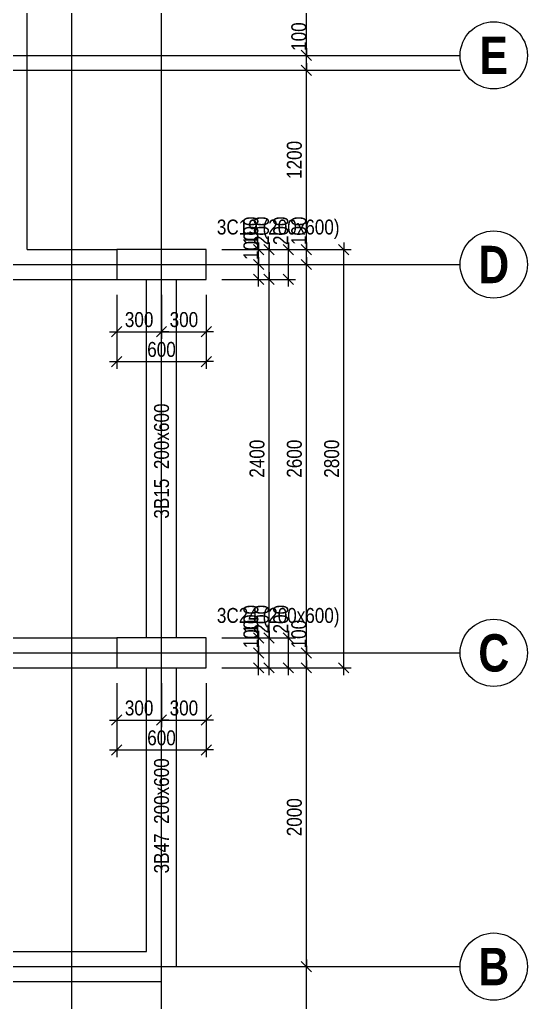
# Model space of a CAD drawing. Extents: x 0 to 206258, y -403073 to 0.
# Drawn here: x 110834 to 114234, y -35232 to -28653 of the extents above; entities that cross this region are included whole.
import ezdxf
from ezdxf.enums import TextEntityAlignment as Align
from ezdxf.lldxf.tags import DXFTag

# ---------------------------------------------------------------- set-up
doc = ezdxf.new("R2010")
doc.units = 0
doc.header["$LTSCALE"] = 1000
for name, color, linetype in [('Axis Circle(Dir 1)', 150, 'Continuous'), ('Axis Label(Dir 1)', 7, 'Continuous'), ('Axis Line(Dir 1)', 8, 'CENTER2'), ('Axis Line(Dir 2)', 150, 'CENTER2'), ('Column Line', 7, 'Continuous'), ('Dimension Line', 5, 'Continuous')]:
    doc.layers.add(name, color=color, linetype=linetype)
for name, color, linetype, true_color in [('Beam Label', 159, 'Continuous', 0x35424f), ('Beam Line', 159, 'HIDDEN2', 0x35424f), ('Column Label', 159, 'Continuous', 0x35424f), ('Ghost Axis Line', 254, 'Continuous', 0xbebebe)]:
    doc.layers.add(name, color=color, linetype=linetype, true_color=true_color)
doc.styles.add('Axis Label(Dir 1)', font='ARIALNB.TTF', dxfattribs={"height": 250})
doc.styles.add('Beam Label', font='ARIALN.TTF', dxfattribs={"height": 100})
doc.styles.add('Column Label', font='ARIALN.TTF', dxfattribs={"height": 100})
doc.styles.add('Dimension Text', font='ARIALN.TTF', dxfattribs={"height": 100})
tags = doc.linetypes.add('CENTER2', pattern=[1.125, 0.75, -0.125, 0.125, -0.125]).pattern_tags.tags
tags[10:11] = [DXFTag(74, 4), DXFTag(75, 0), DXFTag(340, '0'), DXFTag(46, 0.0), DXFTag(50, 0.0), DXFTag(44, 0.0), DXFTag(45, 0.0)]
tags[8:9] = [DXFTag(74, 4), DXFTag(75, 0), DXFTag(340, '0'), DXFTag(46, 0.0), DXFTag(50, 0.0), DXFTag(44, 0.0), DXFTag(45, 0.0)]
tags[6:7] = [DXFTag(74, 4), DXFTag(75, 0), DXFTag(340, '0'), DXFTag(46, 0.0), DXFTag(50, 0.0), DXFTag(44, 0.0), DXFTag(45, 0.0)]
tags[4:5] = [DXFTag(74, 4), DXFTag(75, 0), DXFTag(340, '0'), DXFTag(46, 0.0), DXFTag(50, 0.0), DXFTag(44, 0.0), DXFTag(45, 0.0)]
tags = doc.linetypes.add('HIDDEN2', pattern=[0.1875, 0.125, -0.0625]).pattern_tags.tags
tags[6:7] = [DXFTag(74, 4), DXFTag(75, 0), DXFTag(340, '0'), DXFTag(46, 0.0), DXFTag(50, 0.0), DXFTag(44, 0.0), DXFTag(45, 0.0)]
tags[4:5] = [DXFTag(74, 4), DXFTag(75, 0), DXFTag(340, '0'), DXFTag(46, 0.0), DXFTag(50, 0.0), DXFTag(44, 0.0), DXFTag(45, 0.0)]
doc.dimstyles.get("Standard").update_dxf_attribs({"dimtxt": 100, "dimasz": 30, "dimexe": 48.3, "dimexo": 103.5, "dimgap": 30, "dimtad": 1, "dimtoh": 1, "dimdec": 1, "dimdsep": 46, "dimtxsty": 'Dimension Text', "dimblk": 'PCDIM_TICK', "dimcen": 0.09, "dimclrd": 5, "dimclre": 5, "dimclrt": 5, "dimadec": 1, "dimazin": 0, "dimtp": 1, "dimtm": 1, "dimtfac": 1, "dimtdec": 4, "dimtofl": 0, "dimtmove": 0, "dimatfit": 3, "dimfxl": 1, "dimtolj": 1, "dimtzin": 0, "dimarcsym": 0})

# ---------------------------------------------------------------- blocks, each defined once
blk = doc.blocks.new('PCDIM_TICK')
at = {"layer": 'Dimension Line', "color": 0, "transparency": 33554687}
for p, q in [((1.15, 1.15), (-1.15, -1.15)), ((1.61, 0), (0, 0))]:
    blk.add_line(p, q, dxfattribs=at)
blk = doc.blocks.new('*U933')
at = {"layer": 'Dimension Line', "color": 5, "true_color": 0x0000ff, "transparency": 16777216}
for p, q in [((111484.3, -30495.7), (111484.3, -30790.5)), ((111784.3, -30495.7), (111784.3, -30790.5)), ((111484.3, -30742.2), (111784.3, -30742.2))]:
    blk.add_line(p, q, dxfattribs=at)
at = {"layer": 'Dimension Line', "color": 5, "true_color": 0x0000ff, "transparency": 16777216, "xscale": 30, "yscale": 30, "rotation": 180.0000000000004}
blk.add_blockref('PCDIM_TICK', (111484.3, -30742.2), dxfattribs=at)
at = {"layer": 'Dimension Line', "color": 5, "true_color": 0x0000ff, "transparency": 16777216, "xscale": 30, "yscale": 30}
blk.add_blockref('PCDIM_TICK', (111784.3, -30742.2), dxfattribs=at)
at = {"layer": 'Dimension Line', "color": 5, "true_color": 0x0000ff, "transparency": 16777216, "insert": (111634.3, -30712.2), "char_height": 100, "width": 181.501, "attachment_point": 8, "style": 'Dimension Text'}
blk.add_mtext('300', dxfattribs=at)
blk = doc.blocks.new('*U934')
at = {"layer": 'Dimension Line', "color": 5, "true_color": 0x0000ff, "transparency": 16777216}
for p, q in [((111784.3, -30495.7), (111784.3, -30790.5)), ((112084.3, -30495.7), (112084.3, -30790.5)), ((111784.3, -30742.2), (112084.3, -30742.2))]:
    blk.add_line(p, q, dxfattribs=at)
at = {"layer": 'Dimension Line', "color": 5, "true_color": 0x0000ff, "transparency": 16777216, "xscale": 30, "yscale": 30, "rotation": 180.0000000000004}
blk.add_blockref('PCDIM_TICK', (111784.3, -30742.2), dxfattribs=at)
at = {"layer": 'Dimension Line', "color": 5, "true_color": 0x0000ff, "transparency": 16777216, "xscale": 30, "yscale": 30}
blk.add_blockref('PCDIM_TICK', (112084.3, -30742.2), dxfattribs=at)
at = {"layer": 'Dimension Line', "color": 5, "true_color": 0x0000ff, "transparency": 16777216, "insert": (111934.3, -30712.2), "char_height": 100, "width": 181.501, "attachment_point": 8, "style": 'Dimension Text'}
blk.add_mtext('300', dxfattribs=at)
blk = doc.blocks.new('*U935')
at = {"layer": 'Dimension Line', "color": 5, "true_color": 0x0000ff, "transparency": 16777216}
for p, q in [((111484.3, -30495.7), (111484.3, -30990.5)), ((112084.3, -30495.7), (112084.3, -30990.5)), ((111484.3, -30942.2), (112084.3, -30942.2))]:
    blk.add_line(p, q, dxfattribs=at)
at = {"layer": 'Dimension Line', "color": 5, "true_color": 0x0000ff, "transparency": 16777216, "xscale": 30, "yscale": 30, "rotation": 180.0000000000004}
blk.add_blockref('PCDIM_TICK', (111484.3, -30942.2), dxfattribs=at)
at = {"layer": 'Dimension Line', "color": 5, "true_color": 0x0000ff, "transparency": 16777216, "xscale": 30, "yscale": 30}
blk.add_blockref('PCDIM_TICK', (112084.3, -30942.2), dxfattribs=at)
at = {"layer": 'Dimension Line', "color": 5, "true_color": 0x0000ff, "transparency": 16777216, "insert": (111784.3, -30912.2), "char_height": 100, "width": 181.97, "attachment_point": 8, "style": 'Dimension Text'}
blk.add_mtext('600', dxfattribs=at)
blk = doc.blocks.new('*U936')
at = {"layer": 'Dimension Line', "color": 5, "true_color": 0x0000ff, "transparency": 16777216}
for p, q in [((112187.8, -30292.2), (112482.6, -30292.2)), ((112434.3, -30292.2), (112434.3, -30262.2)), ((112434.3, -30392.2), (112434.3, -30292.2)), ((112187.8, -30392.2), (112482.6, -30392.2))]:
    blk.add_line(p, q, dxfattribs=at)
at = {"layer": 'Dimension Line', "color": 5, "true_color": 0x0000ff, "transparency": 16777216, "xscale": 30, "yscale": 30}
for p, rotation in [((112434.3, -30292.2), 89.99999999999447), ((112434.3, -30392.2), 269.9999999999834)]:
    blk.add_blockref('PCDIM_TICK', p, dxfattribs=dict(at, rotation=rotation))
at = {"layer": 'Dimension Line', "color": 5, "true_color": 0x0000ff, "transparency": 16777216, "insert": (112434.3, -30262.2), "char_height": 100, "width": 173.928, "attachment_point": 7, "rotation": 90, "style": 'Dimension Text'}
blk.add_mtext('100', dxfattribs=at)
blk = doc.blocks.new('*U937')
at = {"layer": 'Dimension Line', "color": 5, "true_color": 0x0000ff, "transparency": 16777216}
for p, q in [((112187.8, -30192.2), (112482.6, -30192.2)), ((112434.3, -30192.2), (112434.3, -30162.2)), ((112434.3, -30292.2), (112434.3, -30192.2)), ((112187.8, -30292.2), (112482.6, -30292.2))]:
    blk.add_line(p, q, dxfattribs=at)
at = {"layer": 'Dimension Line', "color": 5, "true_color": 0x0000ff, "transparency": 16777216, "xscale": 30, "yscale": 30}
for p, rotation in [((112434.3, -30192.2), 89.99999999999447), ((112434.3, -30292.2), 269.9999999999834)]:
    blk.add_blockref('PCDIM_TICK', p, dxfattribs=dict(at, rotation=rotation))
at = {"layer": 'Dimension Line', "color": 5, "true_color": 0x0000ff, "transparency": 16777216, "insert": (112434.3, -30162.2), "char_height": 100, "width": 173.928, "attachment_point": 7, "rotation": 90, "style": 'Dimension Text'}
blk.add_mtext('100', dxfattribs=at)
blk = doc.blocks.new('*U938')
at = {"layer": 'Dimension Line', "color": 5, "true_color": 0x0000ff, "transparency": 16777216}
for p, q in [((112187.8, -30192.2), (112682.6, -30192.2)), ((112634.3, -30192.2), (112634.3, -30162.2)), ((112634.3, -30392.2), (112634.3, -30192.2)), ((112187.8, -30392.2), (112682.6, -30392.2))]:
    blk.add_line(p, q, dxfattribs=at)
at = {"layer": 'Dimension Line', "color": 5, "true_color": 0x0000ff, "transparency": 16777216, "xscale": 30, "yscale": 30}
for p, rotation in [((112634.3, -30192.2), 89.99999999999447), ((112634.3, -30392.2), 269.9999999999834)]:
    blk.add_blockref('PCDIM_TICK', p, dxfattribs=dict(at, rotation=rotation))
at = {"layer": 'Dimension Line', "color": 5, "true_color": 0x0000ff, "transparency": 16777216, "insert": (112634.3, -30162.2), "char_height": 100, "width": 182.775, "attachment_point": 7, "rotation": 90, "style": 'Dimension Text'}
blk.add_mtext('200', dxfattribs=at)
blk = doc.blocks.new('*U957')
at = {"layer": 'Dimension Line', "color": 5, "true_color": 0x0000ff, "transparency": 16777216}
for p, q in [((111484.3, -33095.7), (111484.3, -33390.5)), ((111784.3, -33095.7), (111784.3, -33390.5)), ((111484.3, -33342.2), (111784.3, -33342.2))]:
    blk.add_line(p, q, dxfattribs=at)
at = {"layer": 'Dimension Line', "color": 5, "true_color": 0x0000ff, "transparency": 16777216, "xscale": 30, "yscale": 30, "rotation": 180.0000000000004}
blk.add_blockref('PCDIM_TICK', (111484.3, -33342.2), dxfattribs=at)
at = {"layer": 'Dimension Line', "color": 5, "true_color": 0x0000ff, "transparency": 16777216, "xscale": 30, "yscale": 30}
blk.add_blockref('PCDIM_TICK', (111784.3, -33342.2), dxfattribs=at)
at = {"layer": 'Dimension Line', "color": 5, "true_color": 0x0000ff, "transparency": 16777216, "insert": (111634.3, -33312.2), "char_height": 100, "width": 181.501, "attachment_point": 8, "style": 'Dimension Text'}
blk.add_mtext('300', dxfattribs=at)
blk = doc.blocks.new('*U958')
at = {"layer": 'Dimension Line', "color": 5, "true_color": 0x0000ff, "transparency": 16777216}
for p, q in [((111784.3, -33095.7), (111784.3, -33390.5)), ((112084.3, -33095.7), (112084.3, -33390.5)), ((111784.3, -33342.2), (112084.3, -33342.2))]:
    blk.add_line(p, q, dxfattribs=at)
at = {"layer": 'Dimension Line', "color": 5, "true_color": 0x0000ff, "transparency": 16777216, "xscale": 30, "yscale": 30, "rotation": 180.0000000000004}
blk.add_blockref('PCDIM_TICK', (111784.3, -33342.2), dxfattribs=at)
at = {"layer": 'Dimension Line', "color": 5, "true_color": 0x0000ff, "transparency": 16777216, "xscale": 30, "yscale": 30}
blk.add_blockref('PCDIM_TICK', (112084.3, -33342.2), dxfattribs=at)
at = {"layer": 'Dimension Line', "color": 5, "true_color": 0x0000ff, "transparency": 16777216, "insert": (111934.3, -33312.2), "char_height": 100, "width": 181.501, "attachment_point": 8, "style": 'Dimension Text'}
blk.add_mtext('300', dxfattribs=at)
blk = doc.blocks.new('*U959')
at = {"layer": 'Dimension Line', "color": 5, "true_color": 0x0000ff, "transparency": 16777216}
for p, q in [((111484.3, -33095.7), (111484.3, -33590.5)), ((112084.3, -33095.7), (112084.3, -33590.5)), ((111484.3, -33542.2), (112084.3, -33542.2))]:
    blk.add_line(p, q, dxfattribs=at)
at = {"layer": 'Dimension Line', "color": 5, "true_color": 0x0000ff, "transparency": 16777216, "xscale": 30, "yscale": 30, "rotation": 180.0000000000004}
blk.add_blockref('PCDIM_TICK', (111484.3, -33542.2), dxfattribs=at)
at = {"layer": 'Dimension Line', "color": 5, "true_color": 0x0000ff, "transparency": 16777216, "xscale": 30, "yscale": 30}
blk.add_blockref('PCDIM_TICK', (112084.3, -33542.2), dxfattribs=at)
at = {"layer": 'Dimension Line', "color": 5, "true_color": 0x0000ff, "transparency": 16777216, "insert": (111784.3, -33512.2), "char_height": 100, "width": 181.97, "attachment_point": 8, "style": 'Dimension Text'}
blk.add_mtext('600', dxfattribs=at)
blk = doc.blocks.new('*U960')
at = {"layer": 'Dimension Line', "color": 5, "true_color": 0x0000ff, "transparency": 16777216}
for p, q in [((112434.3, -32892.2), (112434.3, -32862.2)), ((112187.8, -32892.2), (112482.6, -32892.2)), ((112434.3, -32992.2), (112434.3, -32892.2)), ((112187.8, -32992.2), (112482.6, -32992.2))]:
    blk.add_line(p, q, dxfattribs=at)
at = {"layer": 'Dimension Line', "color": 5, "true_color": 0x0000ff, "transparency": 16777216, "xscale": 30, "yscale": 30}
for p, rotation in [((112434.3, -32892.2), 89.99999999999447), ((112434.3, -32992.2), 269.9999999999834)]:
    blk.add_blockref('PCDIM_TICK', p, dxfattribs=dict(at, rotation=rotation))
at = {"layer": 'Dimension Line', "color": 5, "true_color": 0x0000ff, "transparency": 16777216, "insert": (112434.3, -32862.2), "char_height": 100, "width": 173.928, "attachment_point": 7, "rotation": 90, "style": 'Dimension Text'}
blk.add_mtext('100', dxfattribs=at)
blk = doc.blocks.new('*U961')
at = {"layer": 'Dimension Line', "color": 5, "true_color": 0x0000ff, "transparency": 16777216}
for p, q in [((112187.8, -32792.2), (112482.6, -32792.2)), ((112434.3, -32792.2), (112434.3, -32762.2)), ((112434.3, -32892.2), (112434.3, -32792.2)), ((112187.8, -32892.2), (112482.6, -32892.2))]:
    blk.add_line(p, q, dxfattribs=at)
at = {"layer": 'Dimension Line', "color": 5, "true_color": 0x0000ff, "transparency": 16777216, "xscale": 30, "yscale": 30}
for p, rotation in [((112434.3, -32792.2), 89.99999999999447), ((112434.3, -32892.2), 269.9999999999834)]:
    blk.add_blockref('PCDIM_TICK', p, dxfattribs=dict(at, rotation=rotation))
at = {"layer": 'Dimension Line', "color": 5, "true_color": 0x0000ff, "transparency": 16777216, "insert": (112434.3, -32762.2), "char_height": 100, "width": 173.928, "attachment_point": 7, "rotation": 90, "style": 'Dimension Text'}
blk.add_mtext('100', dxfattribs=at)
blk = doc.blocks.new('*U962')
at = {"layer": 'Dimension Line', "color": 5, "true_color": 0x0000ff, "transparency": 16777216}
for p, q in [((112187.8, -32792.2), (112682.6, -32792.2)), ((112634.3, -32792.2), (112634.3, -32762.2)), ((112634.3, -32992.2), (112634.3, -32792.2)), ((112187.8, -32992.2), (112682.6, -32992.2))]:
    blk.add_line(p, q, dxfattribs=at)
at = {"layer": 'Dimension Line', "color": 5, "true_color": 0x0000ff, "transparency": 16777216, "xscale": 30, "yscale": 30}
for p, rotation in [((112634.3, -32792.2), 89.99999999999447), ((112634.3, -32992.2), 269.9999999999834)]:
    blk.add_blockref('PCDIM_TICK', p, dxfattribs=dict(at, rotation=rotation))
at = {"layer": 'Dimension Line', "color": 5, "true_color": 0x0000ff, "transparency": 16777216, "insert": (112634.3, -32762.2), "char_height": 100, "width": 182.775, "attachment_point": 7, "rotation": 90, "style": 'Dimension Text'}
blk.add_mtext('200', dxfattribs=at)
blk = doc.blocks.new('*U1012')
at = {"layer": 'Dimension Line', "color": 5, "true_color": 0x0000ff, "transparency": 16777216}
for p, q in [((112258.5, -32792.2), (112553.3, -32792.2)), ((112505, -32792.2), (112505, -32762.2)), ((112505, -32992.2), (112505, -32792.2)), ((112258.5, -32992.2), (112553.3, -32992.2))]:
    blk.add_line(p, q, dxfattribs=at)
at = {"layer": 'Dimension Line', "color": 5, "true_color": 0x0000ff, "transparency": 16777216, "xscale": 30, "yscale": 30}
for p, rotation in [((112505, -32792.2), 89.99999999999447), ((112505, -32992.2), 269.9999999999834)]:
    blk.add_blockref('PCDIM_TICK', p, dxfattribs=dict(at, rotation=rotation))
at = {"layer": 'Dimension Line', "color": 5, "true_color": 0x0000ff, "transparency": 16777216, "insert": (112505, -32762.2), "char_height": 100, "width": 182.775, "attachment_point": 7, "rotation": 90, "style": 'Dimension Text'}
blk.add_mtext('200', dxfattribs=at)
blk = doc.blocks.new('*U1013')
at = {"layer": 'Dimension Line', "color": 5, "true_color": 0x0000ff, "transparency": 16777216}
for p, q in [((112258.5, -30392.2), (112553.3, -30392.2)), ((112505, -32792.2), (112505, -30392.2)), ((112258.5, -32792.2), (112553.3, -32792.2))]:
    blk.add_line(p, q, dxfattribs=at)
at = {"layer": 'Dimension Line', "color": 5, "true_color": 0x0000ff, "transparency": 16777216, "xscale": 30, "yscale": 30}
for p, rotation in [((112505, -30392.2), 89.99999999999447), ((112505, -32792.2), 269.9999999999834)]:
    blk.add_blockref('PCDIM_TICK', p, dxfattribs=dict(at, rotation=rotation))
at = {"layer": 'Dimension Line', "color": 5, "true_color": 0x0000ff, "transparency": 16777216, "insert": (112475, -31592.2), "char_height": 100, "width": 247.252, "attachment_point": 8, "rotation": 90, "style": 'Dimension Text'}
blk.add_mtext('2400', dxfattribs=at)
blk = doc.blocks.new('*U1014')
at = {"layer": 'Dimension Line', "color": 5, "true_color": 0x0000ff, "transparency": 16777216}
for p, q in [((112258.5, -30192.2), (112553.3, -30192.2)), ((112505, -30192.2), (112505, -30162.2)), ((112505, -30392.2), (112505, -30192.2)), ((112258.5, -30392.2), (112553.3, -30392.2))]:
    blk.add_line(p, q, dxfattribs=at)
at = {"layer": 'Dimension Line', "color": 5, "true_color": 0x0000ff, "transparency": 16777216, "xscale": 30, "yscale": 30}
for p, rotation in [((112505, -30192.2), 89.99999999999447), ((112505, -30392.2), 269.9999999999834)]:
    blk.add_blockref('PCDIM_TICK', p, dxfattribs=dict(at, rotation=rotation))
at = {"layer": 'Dimension Line', "color": 5, "true_color": 0x0000ff, "transparency": 16777216, "insert": (112505, -30162.2), "char_height": 100, "width": 182.775, "attachment_point": 7, "rotation": 90, "style": 'Dimension Text'}
blk.add_mtext('200', dxfattribs=at)
blk = doc.blocks.new('*U1015')
at = {"layer": 'Dimension Line', "color": 5, "true_color": 0x0000ff, "transparency": 16777216}
for p, q in [((112258.5, -34992.2), (112803.3, -34992.2)), ((112755, -36092.2), (112755, -34992.2)), ((112258.5, -36092.2), (112803.3, -36092.2))]:
    blk.add_line(p, q, dxfattribs=at)
at = {"layer": 'Dimension Line', "color": 5, "true_color": 0x0000ff, "transparency": 16777216, "xscale": 30, "yscale": 30}
for p, rotation in [((112755, -34992.2), 89.99999999999447), ((112755, -36092.2), 269.9999999999834)]:
    blk.add_blockref('PCDIM_TICK', p, dxfattribs=dict(at, rotation=rotation))
at = {"layer": 'Dimension Line', "color": 5, "true_color": 0x0000ff, "transparency": 16777216, "insert": (112725, -35542.2), "char_height": 100, "width": 238.405, "attachment_point": 8, "rotation": 90, "style": 'Dimension Text'}
blk.add_mtext('1100', dxfattribs=at)
blk = doc.blocks.new('*U1016')
at = {"layer": 'Dimension Line', "color": 5, "true_color": 0x0000ff, "transparency": 16777216}
for p, q in [((112258.5, -32992.2), (112803.3, -32992.2)), ((112755, -34992.2), (112755, -32992.2)), ((112258.5, -34992.2), (112803.3, -34992.2))]:
    blk.add_line(p, q, dxfattribs=at)
at = {"layer": 'Dimension Line', "color": 5, "true_color": 0x0000ff, "transparency": 16777216, "xscale": 30, "yscale": 30}
for p, rotation in [((112755, -32992.2), 89.99999999999447), ((112755, -34992.2), 269.9999999999834)]:
    blk.add_blockref('PCDIM_TICK', p, dxfattribs=dict(at, rotation=rotation))
at = {"layer": 'Dimension Line', "color": 5, "true_color": 0x0000ff, "transparency": 16777216, "insert": (112725, -33992.2), "char_height": 100, "width": 247.252, "attachment_point": 8, "rotation": 90, "style": 'Dimension Text'}
blk.add_mtext('2000', dxfattribs=at)
blk = doc.blocks.new('*U1017')
at = {"layer": 'Dimension Line', "color": 5, "true_color": 0x0000ff, "transparency": 16777216}
for p, q in [((112755, -32892.2), (112755, -32862.2)), ((112258.5, -32892.2), (112803.3, -32892.2)), ((112755, -32992.2), (112755, -32892.2)), ((112258.5, -32992.2), (112803.3, -32992.2))]:
    blk.add_line(p, q, dxfattribs=at)
at = {"layer": 'Dimension Line', "color": 5, "true_color": 0x0000ff, "transparency": 16777216, "xscale": 30, "yscale": 30}
for p, rotation in [((112755, -32892.2), 89.99999999999447), ((112755, -32992.2), 269.9999999999834)]:
    blk.add_blockref('PCDIM_TICK', p, dxfattribs=dict(at, rotation=rotation))
at = {"layer": 'Dimension Line', "color": 5, "true_color": 0x0000ff, "transparency": 16777216, "insert": (112755, -32862.2), "char_height": 100, "width": 173.928, "attachment_point": 7, "rotation": 90, "style": 'Dimension Text'}
blk.add_mtext('100', dxfattribs=at)
blk = doc.blocks.new('*U1018')
at = {"layer": 'Dimension Line', "color": 5, "true_color": 0x0000ff, "transparency": 16777216}
for p, q in [((112258.5, -30292.2), (112803.3, -30292.2)), ((112755, -32892.2), (112755, -30292.2)), ((112258.5, -32892.2), (112803.3, -32892.2))]:
    blk.add_line(p, q, dxfattribs=at)
at = {"layer": 'Dimension Line', "color": 5, "true_color": 0x0000ff, "transparency": 16777216, "xscale": 30, "yscale": 30}
for p, rotation in [((112755, -30292.2), 89.99999999999447), ((112755, -32892.2), 269.9999999999834)]:
    blk.add_blockref('PCDIM_TICK', p, dxfattribs=dict(at, rotation=rotation))
at = {"layer": 'Dimension Line', "color": 5, "true_color": 0x0000ff, "transparency": 16777216, "insert": (112725, -31592.2), "char_height": 100, "width": 247.252, "attachment_point": 8, "rotation": 90, "style": 'Dimension Text'}
blk.add_mtext('2600', dxfattribs=at)
blk = doc.blocks.new('*U1019')
at = {"layer": 'Dimension Line', "color": 5, "true_color": 0x0000ff, "transparency": 16777216}
for p, q in [((112258.5, -30192.2), (112803.3, -30192.2)), ((112755, -30192.2), (112755, -30162.2)), ((112755, -30292.2), (112755, -30192.2)), ((112258.5, -30292.2), (112803.3, -30292.2))]:
    blk.add_line(p, q, dxfattribs=at)
at = {"layer": 'Dimension Line', "color": 5, "true_color": 0x0000ff, "transparency": 16777216, "xscale": 30, "yscale": 30}
for p, rotation in [((112755, -30192.2), 89.99999999999447), ((112755, -30292.2), 269.9999999999834)]:
    blk.add_blockref('PCDIM_TICK', p, dxfattribs=dict(at, rotation=rotation))
at = {"layer": 'Dimension Line', "color": 5, "true_color": 0x0000ff, "transparency": 16777216, "insert": (112755, -30162.2), "char_height": 100, "width": 173.928, "attachment_point": 7, "rotation": 90, "style": 'Dimension Text'}
blk.add_mtext('100', dxfattribs=at)
blk = doc.blocks.new('*U1020')
at = {"layer": 'Dimension Line', "color": 5, "true_color": 0x0000ff, "transparency": 16777216}
for p, q in [((112258.5, -28992.2), (112803.3, -28992.2)), ((112755, -30192.2), (112755, -28992.2)), ((112258.5, -30192.2), (112803.3, -30192.2))]:
    blk.add_line(p, q, dxfattribs=at)
at = {"layer": 'Dimension Line', "color": 5, "true_color": 0x0000ff, "transparency": 16777216, "xscale": 30, "yscale": 30}
for p, rotation in [((112755, -28992.2), 89.99999999999447), ((112755, -30192.2), 269.9999999999834)]:
    blk.add_blockref('PCDIM_TICK', p, dxfattribs=dict(at, rotation=rotation))
at = {"layer": 'Dimension Line', "color": 5, "true_color": 0x0000ff, "transparency": 16777216, "insert": (112725, -29592.2), "char_height": 100, "width": 238.405, "attachment_point": 8, "rotation": 90, "style": 'Dimension Text'}
blk.add_mtext('1200', dxfattribs=at)
blk = doc.blocks.new('*U1021')
at = {"layer": 'Dimension Line', "color": 5, "true_color": 0x0000ff, "transparency": 16777216}
for p, q in [((112755, -28892.2), (112755, -28862.2)), ((112258.5, -28892.2), (112803.3, -28892.2)), ((112755, -28992.2), (112755, -28892.2)), ((112258.5, -28992.2), (112803.3, -28992.2))]:
    blk.add_line(p, q, dxfattribs=at)
at = {"layer": 'Dimension Line', "color": 5, "true_color": 0x0000ff, "transparency": 16777216, "xscale": 30, "yscale": 30}
for p, rotation in [((112755, -28892.2), 89.99999999999447), ((112755, -28992.2), 269.9999999999834)]:
    blk.add_blockref('PCDIM_TICK', p, dxfattribs=dict(at, rotation=rotation))
at = {"layer": 'Dimension Line', "color": 5, "true_color": 0x0000ff, "transparency": 16777216, "insert": (112755, -28862.2), "char_height": 100, "width": 173.928, "attachment_point": 7, "rotation": 90, "style": 'Dimension Text'}
blk.add_mtext('100', dxfattribs=at)
blk = doc.blocks.new('*U1022')
at = {"layer": 'Dimension Line', "color": 5, "true_color": 0x0000ff, "transparency": 16777216}
for p, q in [((112258.5, -26692.2), (112803.3, -26692.2)), ((112755, -28892.2), (112755, -26692.2)), ((112258.5, -28892.2), (112803.3, -28892.2))]:
    blk.add_line(p, q, dxfattribs=at)
at = {"layer": 'Dimension Line', "color": 5, "true_color": 0x0000ff, "transparency": 16777216, "xscale": 30, "yscale": 30}
for p, rotation in [((112755, -26692.2), 89.99999999999447), ((112755, -28892.2), 269.9999999999834)]:
    blk.add_blockref('PCDIM_TICK', p, dxfattribs=dict(at, rotation=rotation))
at = {"layer": 'Dimension Line', "color": 5, "true_color": 0x0000ff, "transparency": 16777216, "insert": (112725, -27792.2), "char_height": 100, "width": 247.252, "attachment_point": 8, "rotation": 90, "style": 'Dimension Text'}
blk.add_mtext('2200', dxfattribs=at)
blk = doc.blocks.new('*U1030')
at = {"layer": 'Dimension Line', "color": 5, "true_color": 0x0000ff, "transparency": 16777216}
for p, q in [((112258.5, -30192.2), (113053.3, -30192.2)), ((113005, -32992.2), (113005, -30192.2)), ((112258.5, -32992.2), (113053.3, -32992.2))]:
    blk.add_line(p, q, dxfattribs=at)
at = {"layer": 'Dimension Line', "color": 5, "true_color": 0x0000ff, "transparency": 16777216, "xscale": 30, "yscale": 30}
for p, rotation in [((113005, -30192.2), 89.99999999999447), ((113005, -32992.2), 269.9999999999834)]:
    blk.add_blockref('PCDIM_TICK', p, dxfattribs=dict(at, rotation=rotation))
at = {"layer": 'Dimension Line', "color": 5, "true_color": 0x0000ff, "transparency": 16777216, "insert": (112975, -31592.2), "char_height": 100, "width": 247.252, "attachment_point": 8, "rotation": 90, "style": 'Dimension Text'}
blk.add_mtext('2800', dxfattribs=at)

msp = doc.modelspace()

# ---------------------------------------------------------------- linework, layer by layer
at = {"layer": 'Axis Circle(Dir 1)', "transparency": 33554687}
for centre in [(114009.29, -28892.207), (114009.29, -30292.207), (114009.29, -32892.207), (114009.29, -34992.207)]:
    msp.add_circle(centre, 225, dxfattribs=at)
at = {"layer": 'Axis Line(Dir 1)', "transparency": 33554687}
for points in [[(95984.29, -28892.207), (113784.29, -28892.207)], [(95984.29, -30292.207), (113784.29, -30292.207)], [(95984.29, -32892.207), (113784.29, -32892.207)], [(95984.29, -34992.207), (113784.29, -34992.207)]]:
    msp.add_lwpolyline(points, dxfattribs=at)
at = {"layer": 'Axis Line(Dir 2)', "transparency": 33554687}
for points in [[(111184.29, -38092.207), (111184.29, -14292.207)], [(111784.29, -38092.207), (111784.29, -14292.207)]]:
    msp.add_lwpolyline(points, dxfattribs=at)
at = {"layer": 'Beam Line', "linetype": 'Continuous', "transparency": 33554687}
for points in [[(110884.29, -30192.207), (110884.29, -26992.207)], [(111884.29, -32792.207), (111884.29, -30392.207)], [(111884.29, -34992.207), (111884.29, -32992.207)], [(105012.427, -35092.207), (111784.29, -35092.207)]]:
    msp.add_lwpolyline(points, dxfattribs=at)
at = {"layer": 'Beam Line', "transparency": 33554687}
for points in [[(110884.29, -30192.207), (111484.29, -30192.207)], [(107484.29, -30392.207), (111484.29, -30392.207)], [(111684.29, -32792.207), (111684.29, -30392.207)], [(107484.29, -32792.207), (111484.29, -32792.207)], [(107484.29, -32992.207), (111484.29, -32992.207)], [(111684.29, -34892.207), (111684.29, -32992.207)], [(105084.29, -34892.207), (111684.29, -34892.207)]]:
    msp.add_lwpolyline(points, dxfattribs=at)
at = {"layer": 'Column Line', "transparency": 33554687}
for points in [[(112084.29, -30392.207), (112084.29, -30192.207), (111484.29, -30192.207), (111484.29, -30392.207)], [(112084.29, -32992.207), (112084.29, -32792.207), (111484.29, -32792.207), (111484.29, -32992.207)]]:
    msp.add_lwpolyline(points, close=True, dxfattribs=at)
at = {"layer": 'Ghost Axis Line', "transparency": 33554687}
msp.add_lwpolyline([(95984.29, -28992.207), (113784.29, -28992.207)], dxfattribs=at)

# ---------------------------------------------------------------- texts
at = {"layer": 'Axis Label(Dir 1)', "transparency": 33554687, "style": 'Axis Label(Dir 1)'}
for s, p in [('E', (114009.29, -28892.207)), ('D', (114009.29, -30292.207)), ('C', (114009.29, -32892.207)), ('B', (114009.29, -34992.207))]:
    msp.add_text(s, height=250, dxfattribs=at).set_placement(p, align=Align.MIDDLE_CENTER)
at = {"layer": 'Beam Label', "transparency": 33554687, "style": 'Beam Label'}
for s, p in [('3B15  200x600 ', (111784.29, -31592.207)), ('3B47  200x600 ', (111784.29, -33967.207))]:
    msp.add_text(s, height=100, rotation=90, dxfattribs=at).set_placement(p, align=Align.MIDDLE_CENTER)
at = {"layer": 'Column Label', "transparency": 33554687, "style": 'Column Label'}
for s, p in [('3C19 (200x600)', (112155.001, -30121.496)), ('3C24 (200x600)', (112155.001, -32721.496))]:
    msp.add_text(s, height=100, dxfattribs=at).set_placement(p, align=Align.BOTTOM_LEFT)

# ---------------------------------------------------------------- dimensions: what is measured, and where the dimension line sits
at = {"layer": 'Dimension Line', "transparency": 33554687}
for base, p1, p2, picture, middle in [((112755.001, -27792.207), (112155.001, -28892.207), (112155.001, -26692.207), '*U1022', (112755.001, -27792.207)), ((112755.001, -28942.207), (112155.001, -28992.207), (112155.001, -28892.207), '*U1021', (112755.001, -28942.207)), ((112755.001, -29592.207), (112155.001, -30192.207), (112155.001, -28992.207), '*U1020', (112755.001, -29592.207)), ((112505.001, -30292.207), (112155.001, -30392.207), (112155.001, -30192.207), '*U1014', (112505.001, -30292.207)), ((112755.001, -30242.207), (112155.001, -30292.207), (112155.001, -30192.207), '*U1019', (112755.001, -30242.207)), ((113005.001, -31592.207), (112155.001, -32992.207), (112155.001, -30192.207), '*U1030', (113005.001, -31592.207)), ((112755.001, -31592.207), (112155.001, -32892.207), (112155.001, -30292.207), '*U1018', (112755.001, -31592.207)), ((112505.001, -31592.207), (112155.001, -32792.207), (112155.001, -30392.207), '*U1013', (112505.001, -31592.207)), ((112505.001, -32892.207), (112155.001, -32992.207), (112155.001, -32792.207), '*U1012', (112505.001, -32892.207)), ((112755.001, -32942.207), (112155.001, -32992.207), (112155.001, -32892.207), '*U1017', (112755.001, -32942.207)), ((112755.001, -33992.207), (112155.001, -34992.207), (112155.001, -32992.207), '*U1016', (112755.001, -33992.207)), ((112755.001, -35542.207), (112155.001, -36092.207), (112155.001, -34992.207), '*U1015', (112755.001, -35542.207))]:
    dim = msp.add_linear_dim(base=base, p1=p1, p2=p2, angle=90, dimstyle='Standard', override={"dimscale": 1, "dimtxt": 100, "dimasz": 30, "dimexe": 48.3, "dimexo": 103.5, "dimgap": 30, "dimtad": 1, "dimtih": 0, "dimdec": 1, "dimlfac": 1, "dimzin": 8, "dimlunit": 2, "dimpost": '', "dimtxsty": 'Dimension Text', "dimblk": 'PCDIM_TICK', "dimse1": 0, "dimse2": 0, "dimsd2": 0, "dimclrd": 5, "dimclre": 5, "dimclrt": 5, "dimaunit": 0, "dimadec": 1, "dimazin": 0, "dimtol": 0, "dimtp": 1, "dimtm": 1, "dimtmove": 0}, dxfattribs=at)
    dim.commit()
    dim.dimension.update_dxf_attribs({"geometry": picture, "text_midpoint": middle})
for p1, p2, distance, picture, middle in [((112084.29, -30292.207), (112084.29, -30192.207), -350, '*U937', (112434.29, -30242.207)), ((112084.29, -30392.207), (112084.29, -30192.207), -550, '*U938', (112634.29, -30292.207)), ((112084.29, -30392.207), (112084.29, -30292.207), -350, '*U936', (112434.29, -30342.207)), ((111484.29, -30392.207), (111784.29, -30392.207), -350, '*U933', (111634.29, -30742.207)), ((111484.29, -30392.207), (112084.29, -30392.207), -550, '*U935', (111784.29, -30942.207)), ((111784.29, -30392.207), (112084.29, -30392.207), -350, '*U934', (111934.29, -30742.207)), ((112084.29, -32892.207), (112084.29, -32792.207), -350, '*U961', (112434.29, -32842.207)), ((112084.29, -32992.207), (112084.29, -32792.207), -550, '*U962', (112634.29, -32892.207)), ((112084.29, -32992.207), (112084.29, -32892.207), -350, '*U960', (112434.29, -32942.207)), ((111484.29, -32992.207), (111784.29, -32992.207), -350, '*U957', (111634.29, -33342.207)), ((111484.29, -32992.207), (112084.29, -32992.207), -550, '*U959', (111784.29, -33542.207)), ((111784.29, -32992.207), (112084.29, -32992.207), -350, '*U958', (111934.29, -33342.207))]:
    dim = msp.add_aligned_dim(p1=p1, p2=p2, distance=distance, dimstyle='Standard', override={"dimscale": 1, "dimtxt": 100, "dimasz": 30, "dimexe": 48.3, "dimexo": 103.5, "dimgap": 30, "dimtad": 1, "dimtih": 0, "dimdec": 1, "dimlfac": 1, "dimzin": 8, "dimlunit": 2, "dimpost": '', "dimtxsty": 'Dimension Text', "dimblk": 'PCDIM_TICK', "dimse1": 0, "dimse2": 0, "dimsd2": 0, "dimclrd": 5, "dimclre": 5, "dimclrt": 5, "dimaunit": 0, "dimadec": 1, "dimazin": 0, "dimtol": 0, "dimtp": 1, "dimtm": 1, "dimtmove": 0}, dxfattribs=at)
    dim.commit()
    dim.dimension.update_dxf_attribs({"geometry": picture, "text_midpoint": middle})

doc.saveas('drawing.dxf')
